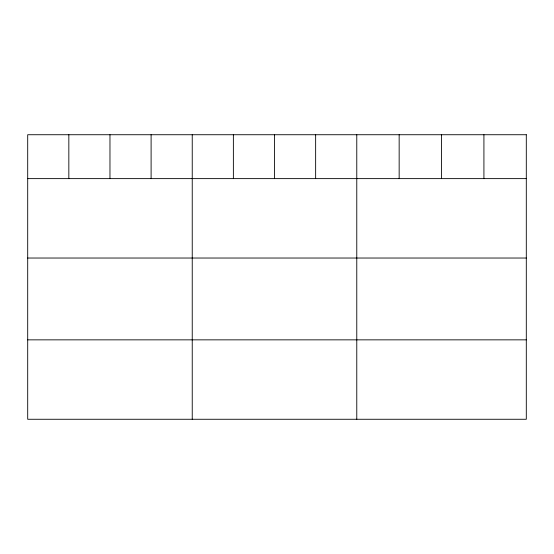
<?xml version="1.0" encoding="UTF-8"?>
<svg xmlns="http://www.w3.org/2000/svg" width="554" height="554" viewBox="0 0 554 554"><rect width="100%" height="100%" fill="white"/><g stroke="black" fill="none" stroke-linecap="round" stroke-linejoin="round"><path stroke-width="0.83" d="M27.7 178.623L526.3 178.623M27.7 258.032L526.3 258.032M27.7 339.851L526.3 339.851M483.919 134.733L483.919 178.623M441.538 134.733L441.538 178.623M399.157 134.733L399.157 178.623M356.776 134.733L356.776 419.267M315.642 134.733L315.642 178.623M274.507 134.733L274.507 178.623M233.373 134.733L233.373 178.623M192.238 134.733L192.238 419.267M151.103 134.733L151.103 178.623M109.969 134.733L109.969 178.623M68.835 134.733L68.835 178.623M526.3 134.733L27.7 134.733L27.7 419.267L526.3 419.267L526.3 134.733"/></g></svg>
